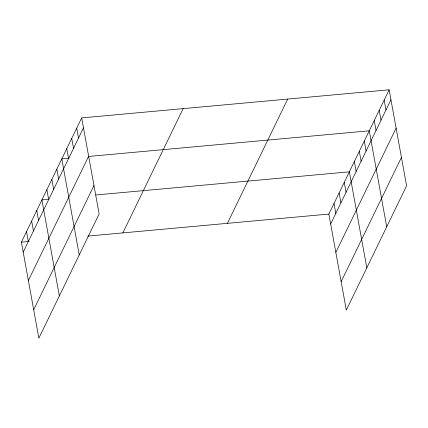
<?xml version="1.0" encoding="UTF-8"?>
<svg xmlns="http://www.w3.org/2000/svg" width="428" height="428" viewBox="0 0 428 428"><rect width="100%" height="100%" fill="white"/><g stroke="black" fill="none" stroke-linecap="round" stroke-linejoin="round"><path stroke-width="0.64" d="M81.678 117.903L99.13 213.93L38.852 338.2L21.4 242.173L81.678 117.903L389.148 89.8L406.6 185.827L346.322 310.097L328.87 214.07L389.148 89.8M23.203 252.097L83.481 127.833M28.366 280.511L88.644 156.247M33.689 309.786L93.967 185.517M122.868 232.896L183.141 108.632M227.407 223.341L287.686 99.077M330.673 223.994L390.951 99.724M335.841 252.408L396.114 128.138M341.159 281.683L401.437 157.413M68.94 158.258L61.787 158.911L79.239 254.938M88.452 156.477L369.257 130.808L386.709 226.835M49.049 199.266L41.896 199.919L59.348 295.946M95.877 194.986L349.366 171.815L366.817 267.842M21.4 242.173L29.206 241.456M87.745 236.106L328.87 214.07M384.178 100.056L385.981 109.98M379.203 110.306L381.006 120.231M374.233 120.557L376.035 130.481M364.287 141.063L366.09 150.988M359.311 151.314L361.114 161.238M354.341 161.565L356.144 171.489M344.24 182.381L346.049 192.306M339.12 192.942L340.923 202.867M333.995 203.503L335.798 213.428M76.703 128.159L78.506 138.084M71.733 138.41L73.536 148.334M66.757 148.66L68.56 158.585M56.812 169.167L58.615 179.091M51.842 179.418L53.644 189.342M46.866 189.668L48.669 199.592M36.771 210.485L38.573 220.409M31.645 221.046L33.454 230.97M26.525 231.607L28.328 241.536"/></g></svg>
